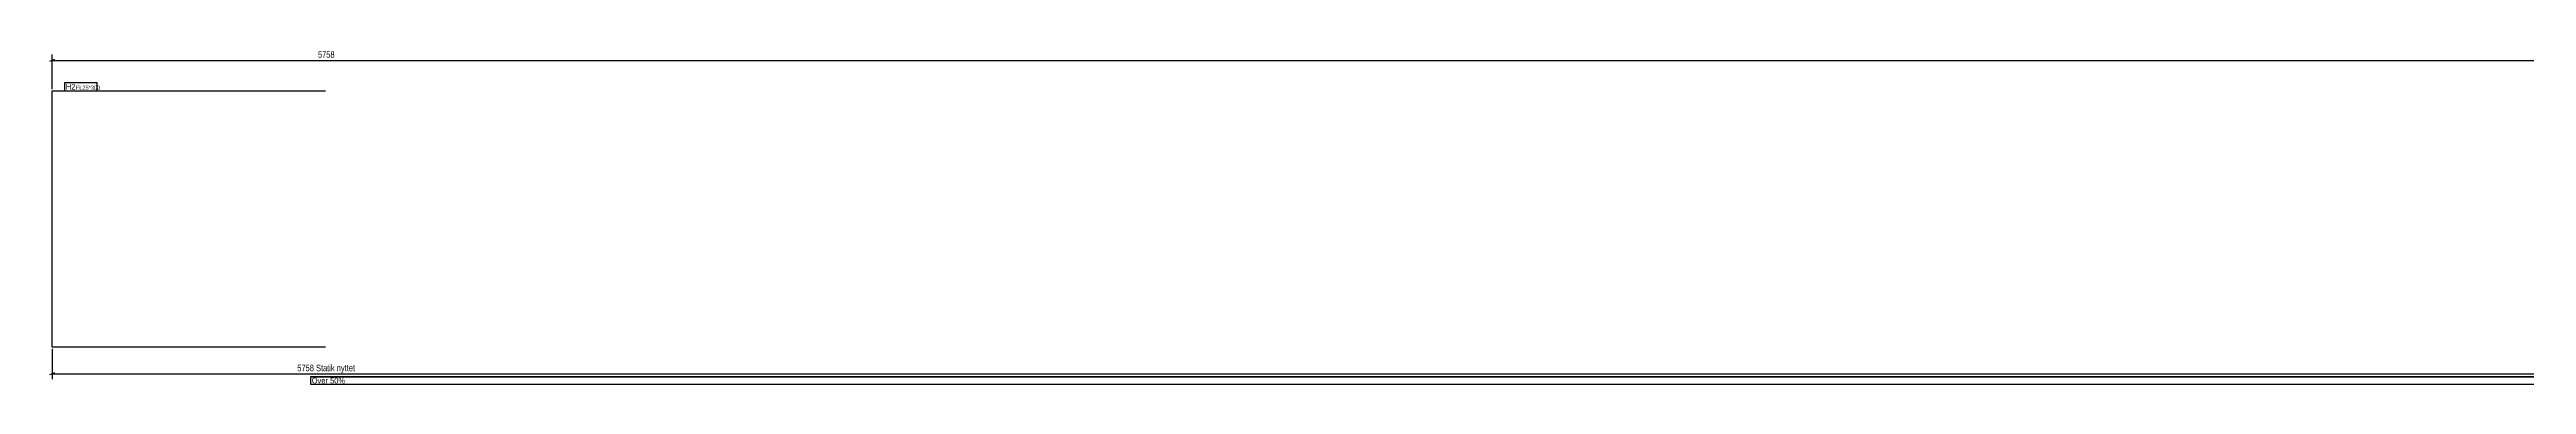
# Model space of a CAD drawing. Header units: millimetres. Extents: x 6 to 5806, y 6 to 398.
# Drawn here: x 6 to 2906, y 6 to 398 of the extents above; entities that cross this region are included whole.
import ezdxf

# ---------------------------------------------------------------- set-up
doc = ezdxf.new("R2010")
doc.units = ezdxf.units.MM
for name, color, linetype in [('MÅLSÆTNING', 7, 'Continuous'), ('STÅL', 7, 'Continuous'), ('TEKST', 7, 'Continuous')]:
    doc.layers.add(name, color=color, linetype=linetype)
doc.styles.add('Arial Narrow', font='ARIALN.TTF', dxfattribs={"height": 0.2})

msp = doc.modelspace()

# ---------------------------------------------------------------- linework, layer by layer
at = {"layer": 'MÅLSÆTNING', "color": 7, "linetype": 'Continuous'}
for p, q in [((12, 386.5), (6, 384.1)), ((9, 351.7), (9, 392.4)), ((9, 385.3), (5766.5, 385.3)), ((9, 47.7), (9, 12)), ((12, 19.7), (6, 17.2)), ((9, 18.4), (5766.5, 18.4))]:
    msp.add_line(p, q, dxfattribs=at)
at = {"layer": 'STÅL', "color": 2, "linetype": 'Continuous'}
for p, q in [((9, 49.7), (9, 349.7)), ((9, 349.7), (329, 349.7)), ((329, 49.7), (9, 49.7))]:
    msp.add_line(p, q, dxfattribs=at)

# ---------------------------------------------------------------- next in the draw order: wipeouts: each hides what was drawn before it
at = {"color": 0}
for points, layer in [([(5456.9, 386.8), (5456.9, 398), (318.7, 398), (318.7, 386.8)], 'MÅLSÆTNING'), ([(5481, 20), (5481, 31.1), (294.5, 31.1), (294.5, 20)], 'MÅLSÆTNING'), ([(34.8, 351.1), (34.8, 358.1), (25, 358.1), (25, 351.1)], 'TEKST')]:
    msp.add_wipeout(points, dxfattribs=at).dxf.layer = layer

# ---------------------------------------------------------------- next in the draw order: texts
at = {"layer": 'MÅLSÆTNING', "color": 3, "style": 'Arial Narrow'}
msp.add_text('5758', height=7.64, dxfattribs=at).set_placement((320.3, 388.4))

# ---------------------------------------------------------------- next in the draw order: wipeouts: each hides what was drawn before it
at = {"color": 0, "linetype": 'Continuous'}
msp.add_wipeout([(5462.6, 7.2), (5462.6, 14.2), (313, 14.2), (313, 7.2)], dxfattribs=at).dxf.layer = 'MÅLSÆTNING'
at = {"color": 0}
msp.add_wipeout([(34.8, 351.1), (34.8, 358.1), (25, 358.1), (25, 351.1)], dxfattribs=at).dxf.layer = 'TEKST'

# ---------------------------------------------------------------- next in the draw order: wipeouts: each hides what was drawn before it
at = {"color": 0, "linetype": 'Continuous'}
msp.add_wipeout([(5462.6, 7.2), (5462.6, 14.2), (313, 14.2), (313, 7.2)], dxfattribs=at).dxf.layer = 'MÅLSÆTNING'
at = {"color": 0}
msp.add_wipeout([(60.7, 351.1), (60.7, 356.1), (36.9, 356.1), (36.9, 351.1)], dxfattribs=at).dxf.layer = 'TEKST'

# ---------------------------------------------------------------- next in the draw order: linework, layer by layer
at = {"layer": 'MÅLSÆTNING', "color": 7, "linetype": 'Continuous'}
msp.add_lwpolyline([(311.8, 6), (311.8, 15.4), (5463.8, 15.4), (5463.8, 6), (311.8, 6)], close=True, dxfattribs=at)

# ---------------------------------------------------------------- next in the draw order: texts
at = {"layer": 'MÅLSÆTNING', "color": 3, "style": 'Arial Narrow'}
msp.add_text('5758 Statik nyttet', height=7.635, dxfattribs=at).set_placement((296.1, 21.5))
at = {"layer": 'MÅLSÆTNING', "color": 7, "linetype": 'Continuous', "style": 'Arial Narrow'}
msp.add_text('Over 50%', height=6.68, dxfattribs=at).set_placement((313, 7.2))

# ---------------------------------------------------------------- next in the draw order: wipeouts: each hides what was drawn before it
at = {"color": 0}
msp.add_wipeout([(60.7, 351.1), (60.7, 356.1), (36.9, 356.1), (36.9, 351.1)], dxfattribs=at).dxf.layer = 'TEKST'

# ---------------------------------------------------------------- next in the draw order: linework, layer by layer
at = {"layer": 'TEKST', "color": 7, "linetype": 'Continuous'}
for p, q in [((23.8, 359.3), (61.9, 359.3)), ((23.8, 349.9), (23.8, 359.3)), ((23.8, 349.9), (61.9, 349.9)), ((61.9, 349.9), (61.9, 359.3))]:
    msp.add_line(p, q, dxfattribs=at)

# ---------------------------------------------------------------- next in the draw order: texts
at = {"layer": 'TEKST', "color": 3, "style": 'Arial Narrow'}
for s, height, p in [('H2', 6.68, (25, 351.1)), ('FL25*300', 4.77, (36.9, 351.1))]:
    msp.add_text(s, height=height, dxfattribs=at).set_placement(p)

doc.saveas('drawing.dxf')
